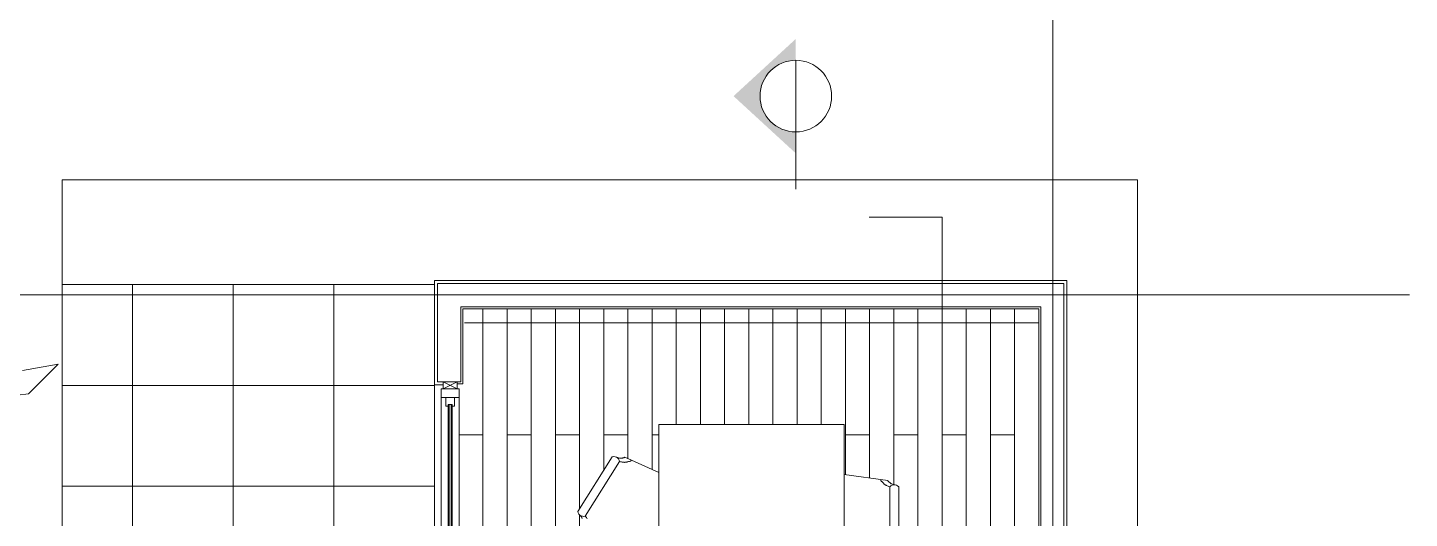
# Model space of a CAD drawing. Header units: centimetres. Extents: x -16179 to 12840, y -10704 to 3856.
# Drawn here: x 2625 to 3311, y -797 to -553 of the extents above; entities that cross this region are included whole.
import ezdxf

# ---------------------------------------------------------------- set-up
doc = ezdxf.new("R2010")
doc.units = ezdxf.units.CM
doc.header["$MEASUREMENT"] = 0
for name, color, linetype, lineweight in [('A-WALL-FULL_Num_Penna__7_Num_Penna__7_Num_Penna__7_Num_Penna__7_Num_Penna__7_Num_Penna__7_Num_Penna__7_Num_Penna__7_Num_Penna__4_Num_Penna__4_Num_Penna__4', 4, 'Continuous', 18), ('AA - linee quote_Num_Penna__1_Num_Penna__255_Num_Penna__255_Num_Penna__12_Num_Penna__12_Num_Penna__12_Num_Penna__12_Num_Penna__12_Num_Penna__12_Num_Penna__12', 12, 'Continuous', 18), ('AA - linee quote_Num_Penna__1_Num_Penna__255_Num_Penna__255_Num_Penna__255_Num_Penna__255_Num_Penna__255_Num_Penna__255_Num_Penna__255_Num_Penna__6_Num_Penna__6', 6, 'Continuous', 18), ('AA - linee quote_Num_Penna__1_Num_Penna__255_Num_Penna__255_Num_Penna__255_Num_Penna__255_Num_Penna__255_Num_Penna__255_Num_Penna__255_Num_Penna__8_Num_Penna__8', 8, 'Continuous', 18), ('AA - linee quote_Num_Penna__3_Num_Penna__3_Num_Penna__3_Num_Penna__3_Num_Penna__3_Num_Penna__3_Num_Penna__3_Num_Penna__3_Num_Penna__3_Num_Penna__3', 3, 'Continuous', 18), ('AA - linee quote_Num_Penna__6_Num_Penna__6_Num_Penna__6_Num_Penna__6_Num_Penna__6_Num_Penna__6_Num_Penna__6_Num_Penna__6_Num_Penna__6_Num_Penna__6', 6, 'Continuous', 18), ('AA - pareti sezionate_Num_Penna__254_Num_Penna__254_Num_Penna__254_Num_Penna__254_Num_Penna__254_Num_Penna__254_Num_Penna__254_Num_Penna__254_Num_Penna__254_Num_Penna__254', 254, 'Continuous', 18), ('AA - pareti sezionate_Num_Penna__7_Num_Penna__7_Num_Penna__7_Num_Penna__7_Num_Penna__7_Num_Penna__7_Num_Penna__7_Num_Penna__7_Num_Penna__7_Num_Penna__7', 7, 'Continuous', 18), ('AA - perimetri giardino_Num_Penna__6_Num_Penna__6_Num_Penna__6_Num_Penna__6_Num_Penna__6_Num_Penna__6_Num_Penna__6_Num_Penna__6_Num_Penna__6_Num_Penna__6', 6, 'Continuous', 18), ('AA- arredo_Num_Penna__8_Num_Penna__8_Num_Penna__8_Num_Penna__8_Num_Penna__8_Num_Penna__8_Num_Penna__8_Num_Penna__8_Num_Penna__8_Num_Penna__8', 8, 'Continuous', 18), ('G-PLANOTM_Num_Penna__6_Num_Penna__6_Num_Penna__6', 6, 'Continuous', 18), ('IKE120015-t1_Num_Penna__251_Num_Penna__254_Num_Penna__254_Num_Penna__254_Num_Penna__254_Num_Penna__254_Num_Penna__254_Num_Penna__254_Num_Penna__254_Num_Penna__254_Num_Penna__254', 254, 'Continuous', 18), ('IKE120015-t1_Num_Penna__251_Num_Penna__4_Num_Penna__4_Num_Penna__4_Num_Penna__4_Num_Penna__4_Num_Penna__4_Num_Penna__4_Num_Penna__4_Num_Penna__4_Num_Penna__4', 4, 'Continuous', 18), ('IKE120015-t1_Num_Penna__251_Num_Penna__6_Num_Penna__6_Num_Penna__6_Num_Penna__6_Num_Penna__6_Num_Penna__6_Num_Penna__6_Num_Penna__6_Num_Penna__6_Num_Penna__6', 6, 'Continuous', 18), ('IKE120015-t1_Num_Penna__251_Num_Penna__7_Num_Penna__7_Num_Penna__7_Num_Penna__7_Num_Penna__7_Num_Penna__7_Num_Penna__7_Num_Penna__7_Num_Penna__7_Num_Penna__7', 7, 'Continuous', 18)]:
    doc.layers.add(name, color=color, linetype=linetype, lineweight=lineweight)

msp = doc.modelspace()

# ---------------------------------------------------------------- hatches: boundary and pattern name
at = {"layer": 'AA - linee quote_Num_Penna__3_Num_Penna__3_Num_Penna__3_Num_Penna__3_Num_Penna__3_Num_Penna__3_Num_Penna__3_Num_Penna__3_Num_Penna__3_Num_Penna__3', "linetype": 'Continuous', "lineweight": 18}
msp.add_hatch(color=3, dxfattribs=at).paths.add_polyline_path([(3006.73, -615.62), (3006.73, -605.02, -1), (3006.73, -569.45), (3006.73, -558.85), (2975.83, -587.23)])

# ---------------------------------------------------------------- linework, layer by layer
at = {"layer": 'A-WALL-FULL_Num_Penna__7_Num_Penna__7_Num_Penna__7_Num_Penna__7_Num_Penna__7_Num_Penna__7_Num_Penna__7_Num_Penna__7_Num_Penna__4_Num_Penna__4_Num_Penna__4', "color": 4, "linetype": 'Continuous', "lineweight": 18}
msp.add_line((2842.17, -699.69), (3127.39, -699.69), dxfattribs=at)
at = {"layer": 'AA - linee quote_Num_Penna__1_Num_Penna__255_Num_Penna__255_Num_Penna__12_Num_Penna__12_Num_Penna__12_Num_Penna__12_Num_Penna__12_Num_Penna__12_Num_Penna__12', "color": 12, "linetype": 'Continuous', "lineweight": 18}
for q in [(3043.24, -647.33), (3079.39, -1380.27)]:
    msp.add_line((3079.39, -647.33), q, dxfattribs=at)
at = {"layer": 'AA - linee quote_Num_Penna__1_Num_Penna__255_Num_Penna__255_Num_Penna__255_Num_Penna__255_Num_Penna__255_Num_Penna__255_Num_Penna__255_Num_Penna__6_Num_Penna__6', "color": 6, "linetype": 'Continuous', "lineweight": 18}
for p, q in [((2830.64, -736.77), (2830.64, -732.57)), ((2830.64, -732.57), (2835.14, -732.57)), ((2831.64, -732.57), (2831.64, -729.07)), ((2831.64, -729.07), (2835.14, -729.07)), ((2831.64, -729.07), (2838.64, -732.57)), ((2838.64, -729.07), (2831.64, -732.57)), ((2835.14, -732.57), (2831.64, -732.57)), ((2838.64, -729.07), (2835.14, -729.07)), ((2839.64, -732.57), (2835.14, -732.57)), ((2835.14, -732.57), (2838.64, -732.57)), ((2838.64, -732.57), (2838.64, -729.07)), ((2839.64, -736.77), (2839.64, -732.57)), ((2835.14, -736.77), (2830.64, -736.77)), ((2832.99, -741.17), (2832.99, -736.77)), ((2835.14, -740.27), (2834.19, -740.27)), ((2834.19, -740.27), (2834.19, -741.17)), ((2834.64, -833.27), (2834.64, -740.27)), ((2837.29, -736.77), (2835.14, -736.77)), ((2835.14, -736.77), (2839.64, -736.77)), ((2835.14, -740.27), (2836.09, -740.27)), ((2835.64, -833.27), (2835.64, -740.27)), ((2836.09, -740.27), (2836.09, -741.17)), ((2837.29, -741.17), (2837.29, -736.77)), ((2834.19, -741.17), (2832.99, -741.17)), ((2834.09, -832.37), (2834.09, -741.17)), ((2836.09, -741.17), (2837.29, -741.17)), ((2836.19, -832.37), (2836.19, -741.17))]:
    msp.add_line(p, q, dxfattribs=at)
at = {"layer": 'AA - linee quote_Num_Penna__1_Num_Penna__255_Num_Penna__255_Num_Penna__255_Num_Penna__255_Num_Penna__255_Num_Penna__255_Num_Penna__255_Num_Penna__8_Num_Penna__8', "color": 8, "linetype": 'Continuous', "lineweight": 18}
for p, q in [((2830.64, -736.77), (2830.64, -936.77)), ((2839.64, -936.77), (2839.64, -736.77))]:
    msp.add_line(p, q, dxfattribs=at)
at = {"layer": 'AA - linee quote_Num_Penna__3_Num_Penna__3_Num_Penna__3_Num_Penna__3_Num_Penna__3_Num_Penna__3_Num_Penna__3_Num_Penna__3_Num_Penna__3_Num_Penna__3', "color": 3, "linetype": 'Continuous', "lineweight": 18}
for p, q in [((3134.39, -1755.77), (3134.39, -508.77)), ((3006.76, -605.02), (3006.76, -569.45)), ((3006.76, -605.02), (3006.76, -633.34)), ((2064.39, -685.77), (3311.39, -685.77))]:
    msp.add_line(p, q, dxfattribs=at)
msp.add_circle((3006.76, -587.23), 17.78, dxfattribs=at)
at = {"layer": 'AA - linee quote_Num_Penna__6_Num_Penna__6_Num_Penna__6_Num_Penna__6_Num_Penna__6_Num_Penna__6_Num_Penna__6_Num_Penna__6_Num_Penna__6_Num_Penna__6', "color": 6, "linetype": 'Continuous', "lineweight": 18}
msp.add_line((2642.47, -628.77), (3176.39, -628.77), dxfattribs=at)
at = {"layer": 'AA - pareti sezionate_Num_Penna__254_Num_Penna__254_Num_Penna__254_Num_Penna__254_Num_Penna__254_Num_Penna__254_Num_Penna__254_Num_Penna__254_Num_Penna__254_Num_Penna__254', "color": 254, "linetype": 'Continuous', "lineweight": 18}
for p, q in [((2851.39, -692.77), (2851.39, -1571.77)), ((2863.39, -692.77), (2863.39, -1571.77)), ((2875.39, -692.77), (2875.39, -1571.77)), ((2887.39, -692.77), (2887.39, -1571.77)), ((2899.39, -692.77), (2899.39, -791.95)), ((2911.39, -692.77), (2911.39, -772.9)), ((2923.39, -692.77), (2923.39, -767.17)), ((2935.39, -692.77), (2935.39, -772.56)), ((2947.39, -692.77), (2947.39, -750.22)), ((2959.39, -692.77), (2959.39, -750.22)), ((2971.39, -692.77), (2971.39, -750.22)), ((2983.39, -692.77), (2983.39, -750.22)), ((2995.39, -692.77), (2995.39, -750.22)), ((3007.39, -692.77), (3007.39, -750.22)), ((3019.39, -692.77), (3019.39, -750.22)), ((3031.39, -692.77), (3031.39, -775.03)), ((3043.39, -692.77), (3043.39, -776.72)), ((3055.39, -692.77), (3055.39, -780.16)), ((3067.39, -692.77), (3067.39, -1571.77)), ((3079.39, -692.77), (3079.39, -1571.77)), ((3091.39, -692.77), (3091.39, -1050.77)), ((3103.39, -692.77), (3103.39, -1050.77)), ((3115.39, -692.77), (3115.39, -1050.77)), ((2851.39, -755.27), (2839.64, -755.27)), ((2875.39, -755.27), (2863.39, -755.27)), ((2899.39, -755.27), (2887.39, -755.27)), ((2923.39, -755.27), (2911.39, -755.27)), ((2938.79, -755.27), (2935.39, -755.27)), ((3043.39, -755.27), (3031.39, -755.27)), ((3067.39, -755.27), (3055.39, -755.27)), ((3091.39, -755.27), (3079.39, -755.27)), ((3115.39, -755.27), (3103.39, -755.27)), ((2899.39, -795), (2899.39, -1571.77))]:
    msp.add_line(p, q, dxfattribs=at)
at = {"layer": 'AA - pareti sezionate_Num_Penna__7_Num_Penna__7_Num_Penna__7_Num_Penna__7_Num_Penna__7_Num_Penna__7_Num_Penna__7_Num_Penna__7_Num_Penna__7_Num_Penna__7', "color": 7, "linetype": 'Continuous', "lineweight": 18}
for p, q in [((2827.39, -730.57), (2827.39, -678.77)), ((2827.39, -678.77), (3141.39, -678.77)), ((2828.89, -729.07), (2828.89, -680.27)), ((2828.89, -680.27), (3139.89, -680.27)), ((2840.39, -729.07), (2840.39, -691.77)), ((3128.39, -691.77), (2840.39, -691.77)), ((2841.39, -730.07), (2841.39, -692.77)), ((3127.39, -692.77), (2841.39, -692.77)), ((2831.64, -730.57), (2827.39, -730.57)), ((2840.39, -729.07), (2828.89, -729.07)), ((2841.39, -730.07), (2838.64, -730.07))]:
    msp.add_line(p, q, dxfattribs=at)
at = {"layer": 'AA - perimetri giardino_Num_Penna__6_Num_Penna__6_Num_Penna__6_Num_Penna__6_Num_Penna__6_Num_Penna__6_Num_Penna__6_Num_Penna__6_Num_Penna__6_Num_Penna__6', "color": 6, "linetype": 'Continuous', "lineweight": 18}
msp.add_line((2234.39, -685.77), (2827.39, -685.77), dxfattribs=at)
at = {"layer": 'AA- arredo_Num_Penna__8_Num_Penna__8_Num_Penna__8_Num_Penna__8_Num_Penna__8_Num_Penna__8_Num_Penna__8_Num_Penna__8_Num_Penna__8_Num_Penna__8', "color": 8, "linetype": 'Continuous', "lineweight": 18}
for p, q in [((2640.51, -720.3), (2622.72, -723.44)), ((2625.77, -735.04), (2640.51, -720.3)), ((2620.27, -735.65), (2625.77, -735.04))]:
    msp.add_line(p, q, dxfattribs=at)
at = {"layer": 'G-PLANOTM_Num_Penna__6_Num_Penna__6_Num_Penna__6', "color": 6, "linetype": 'Continuous', "lineweight": 18}
for p, q in [((3030.81, -750.22), (2938.75, -750.22)), ((2938.75, -750.22), (2938.75, -923.32)), ((3030.81, -923.32), (3030.81, -750.22)), ((2915.57, -766.26), (2898.52, -793.34)), ((2919.07, -767.9), (2918.72, -767.28)), ((2938.75, -774.08), (2921.78, -766.45)), ((2921.78, -766.45), (2921.78, -766.45)), ((2902.19, -795.66), (2919.25, -768.58)), ((3052.47, -778), (3030.81, -774.95)), ((3052.47, -778), (3052.47, -778)), ((3054, -780.67), (3053.48, -781.15)), ((3053.48, -781.15), (3053.48, -813.15)), ((3054.62, -780.33), (3054, -780.67)), ((3055.3, -780.16), (3054.62, -780.33)), ((3057.82, -813.15), (3057.82, -781.15)), ((2899.9, -795.54), (2899.53, -795.15)), ((2899.53, -795.15), (2900.12, -795.52)), ((2900.12, -795.52), (2900.79, -795.74)), ((2900.79, -795.74), (2901.5, -795.79)), ((2901.5, -795.79), (2902.19, -795.66))]:
    msp.add_line(p, q, dxfattribs=at)
at = {"layer": 'G-PLANOTM_Num_Penna__6_Num_Penna__6_Num_Penna__6', "color": 6, "linetype": 'Continuous', "lineweight": 18, "flags": 128}
for points in [[(2918.24, -766.77), (2917.64, -766.39), (2916.97, -766.18), (2916.27, -766.13), (2915.57, -766.26)], [(2919.27, -766.89), (2918.31, -766.64), (2917.64, -766.39)], [(2918.72, -767.28), (2918.24, -766.77)], [(2919.25, -768.58), (2919.07, -767.9)], [(3054.36, -779.71), (3055.3, -780.01), (3056, -780.16)], [(3057.82, -781.15), (3057.3, -780.67), (3056.68, -780.33), (3056, -780.16), (3055.3, -780.16)], [(2898.52, -793.34), (2898.7, -794.02), (2899.04, -794.64), (2899.53, -795.15)]]:
    msp.add_lwpolyline(points, dxfattribs=at)
at = {"layer": 'G-PLANOTM_Num_Penna__6_Num_Penna__6_Num_Penna__6', "color": 6, "linetype": 'Continuous', "lineweight": 18}
for points in [[(2919.27, -766.89), (2919.32, -766.88), (2919.41, -766.88), (2919.51, -766.88)], [(2921.26, -766.74), (2921.38, -766.71), (2921.49, -766.68), (2921.57, -766.63)], [(2921.57, -766.63), (2921.66, -766.58), (2921.73, -766.52), (2921.78, -766.45)], [(2924.6, -768.35), (2924.5, -768.41), (2924.38, -768.45), (2924.25, -768.49)], [(2920.15, -768.78), (2919.91, -768.76), (2919.6, -768.68), (2919.25, -768.58)], [(2920.96, -768.94), (2920.73, -768.91), (2920.45, -768.85), (2920.15, -768.78)], [(2921.61, -768.99), (2921.39, -768.97), (2921.21, -768.98), (2920.96, -768.94)], [(2922.1, -768.94), (2921.94, -768.96), (2921.79, -768.98), (2921.61, -768.99)], [(2922.55, -768.86), (2922.41, -768.89), (2922.25, -768.91), (2922.1, -768.94)], [(2923.85, -768.6), (2923.71, -768.63), (2923.56, -768.66), (2923.42, -768.69)], [(2924.25, -768.49), (2924.12, -768.53), (2923.99, -768.57), (2923.85, -768.6)], [(3048.94, -777.8), (3048.91, -777.71), (3048.91, -777.61), (3048.93, -777.51)], [(3049.07, -778.11), (3049.01, -778.01), (3048.99, -777.91), (3048.94, -777.8)], [(3049.29, -778.41), (3049.21, -778.31), (3049.12, -778.21), (3049.07, -778.11)], [(3049.58, -778.72), (3049.47, -778.62), (3049.38, -778.51), (3049.29, -778.41)], [(3049.89, -779.02), (3049.79, -778.92), (3049.68, -778.82), (3049.58, -778.72)], [(3050.88, -779.93), (3050.75, -779.83), (3050.64, -779.73), (3050.53, -779.63)], [(3051.29, -780.24), (3051.14, -780.14), (3051, -780.04), (3050.88, -779.93)], [(3052.47, -778), (3052.47, -778.09), (3052.5, -778.17), (3052.55, -778.26)], [(3052.55, -778.26), (3052.6, -778.35), (3052.67, -778.44), (3052.75, -778.52)], [(3053.48, -781.15), (3053.13, -781.05), (3052.82, -780.95), (3052.55, -780.85)], [(3054.17, -779.57), (3054.24, -779.63), (3054.32, -779.68), (3054.36, -779.71)], [(2900.67, -796.78), (2900.61, -796.63), (2900.56, -796.48), (2899.9, -795.54)], [(2902.19, -795.66), (2902.43, -795.93), (2902.63, -796.19), (2902.81, -796.42)], [(2902.81, -796.42), (2902.98, -796.65), (2903.12, -796.87), (2903.23, -797.07)]]:
    msp.add_open_spline(points, degree=3, dxfattribs=at)
for points, knots in [([(2919.51, -766.88), (2919.66, -766.87), (2919.82, -766.87), (2919.98, -766.87), (2920.14, -766.86), (2920.29, -766.86), (2920.45, -766.85)], [0, 0, 0, 0, 1, 1, 1, 2, 2, 2, 2]), ([(2920.45, -766.85), (2920.6, -766.84), (2920.74, -766.83), (2920.88, -766.81), (2921.02, -766.79), (2921.14, -766.77), (2921.26, -766.74)], [0, 0, 0, 0, 1, 1, 1, 2, 2, 2, 2]), ([(2925.04, -767.92), (2925.01, -768.01), (2924.95, -768.1), (2924.87, -768.17), (2924.8, -768.24), (2924.71, -768.3), (2924.6, -768.35)], [0, 0, 0, 0, 1, 1, 1, 2, 2, 2, 2]), ([(2923.42, -768.69), (2923.27, -768.71), (2923.12, -768.74), (2922.98, -768.77), (2922.84, -768.8), (2922.7, -768.83), (2922.55, -768.86)], [0, 0, 0, 0, 1, 1, 1, 2, 2, 2, 2]), ([(3050.53, -779.63), (3050.43, -779.53), (3050.32, -779.43), (3050.22, -779.33), (3050.11, -779.22), (3050, -779.12), (3049.89, -779.02)], [0, 0, 0, 0, 1, 1, 1, 2, 2, 2, 2]), ([(3052.55, -780.85), (3052.28, -780.75), (3052.04, -780.64), (3051.84, -780.54), (3051.63, -780.44), (3051.45, -780.34), (3051.29, -780.24)], [0, 0, 0, 0, 1, 1, 1, 2, 2, 2, 2]), ([(3052.75, -778.52), (3052.92, -778.7), (3053.14, -778.87), (3053.39, -779.05), (3053.51, -779.14), (3053.64, -779.22), (3053.77, -779.31), (3053.9, -779.4), (3054.04, -779.49), (3054.17, -779.57)], [0, 0, 0, 0, 1, 1, 1, 2, 2, 2, 3, 3, 3, 3])]:
    msp.add_open_spline(points, degree=3, knots=knots, dxfattribs=at)
at = {"layer": 'IKE120015-t1_Num_Penna__251_Num_Penna__254_Num_Penna__254_Num_Penna__254_Num_Penna__254_Num_Penna__254_Num_Penna__254_Num_Penna__254_Num_Penna__254_Num_Penna__254_Num_Penna__254', "color": 254, "linetype": 'Continuous', "lineweight": 18}
for p, q in [((2677.39, -680.77), (2642.47, -680.77)), ((2677.39, -730.77), (2677.39, -680.77)), ((2677.39, -680.77), (2727.39, -680.77)), ((2727.39, -730.77), (2727.39, -680.77)), ((2727.39, -680.77), (2777.39, -680.77)), ((2777.39, -730.77), (2777.39, -680.77)), ((2777.39, -680.77), (2827.39, -680.77)), ((2677.39, -730.77), (2642.47, -730.77)), ((2677.39, -780.77), (2677.39, -730.77)), ((2677.39, -730.77), (2727.39, -730.77)), ((2727.39, -780.77), (2727.39, -730.77)), ((2727.39, -730.77), (2777.39, -730.77)), ((2777.39, -730.77), (2827.39, -730.77)), ((2777.39, -730.77), (2777.39, -780.77)), ((2642.47, -780.77), (2677.39, -780.77)), ((2677.39, -830.77), (2677.39, -780.77)), ((2677.39, -780.77), (2727.39, -780.77)), ((2677.39, -780.77), (2677.39, -830.77)), ((2727.39, -830.77), (2727.39, -780.77)), ((2727.39, -780.77), (2777.39, -780.77)), ((2727.39, -780.77), (2727.39, -830.77)), ((2777.39, -830.77), (2777.39, -780.77)), ((2777.39, -780.77), (2827.39, -780.77))]:
    msp.add_line(p, q, dxfattribs=at)
at = {"layer": 'IKE120015-t1_Num_Penna__251_Num_Penna__4_Num_Penna__4_Num_Penna__4_Num_Penna__4_Num_Penna__4_Num_Penna__4_Num_Penna__4_Num_Penna__4_Num_Penna__4_Num_Penna__4', "color": 4, "linetype": 'Continuous', "lineweight": 18}
msp.add_line((2827.39, -730.57), (2827.39, -942.97), dxfattribs=at)
at = {"layer": 'IKE120015-t1_Num_Penna__251_Num_Penna__6_Num_Penna__6_Num_Penna__6_Num_Penna__6_Num_Penna__6_Num_Penna__6_Num_Penna__6_Num_Penna__6_Num_Penna__6_Num_Penna__6', "color": 6, "linetype": 'Continuous', "lineweight": 18}
for p, q in [((2642.47, -628.77), (2642.47, -1343.77)), ((3176.39, -628.77), (3176.39, -1343.77))]:
    msp.add_line(p, q, dxfattribs=at)
at = {"layer": 'IKE120015-t1_Num_Penna__251_Num_Penna__7_Num_Penna__7_Num_Penna__7_Num_Penna__7_Num_Penna__7_Num_Penna__7_Num_Penna__7_Num_Penna__7_Num_Penna__7_Num_Penna__7', "color": 7, "linetype": 'Continuous', "lineweight": 18}
for p, q in [((3141.39, -678.77), (3141.39, -1102.27)), ((3139.89, -680.27), (3139.89, -1100.77)), ((3127.39, -692.77), (3127.39, -1101.77)), ((3128.39, -691.77), (3128.39, -1100.77))]:
    msp.add_line(p, q, dxfattribs=at)

doc.saveas('drawing.dxf')
